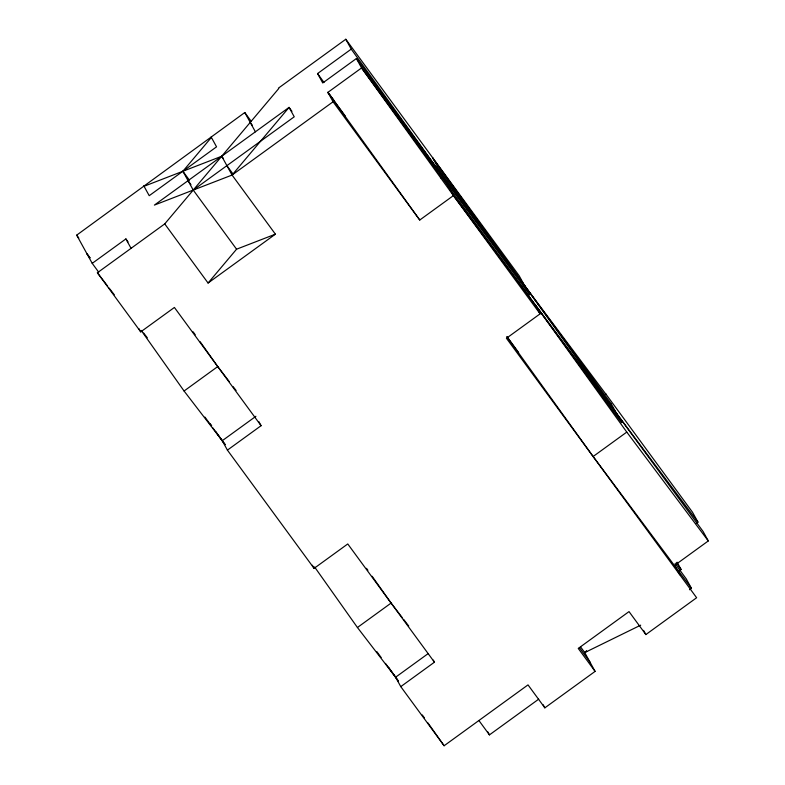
<?xml version="1.0" encoding="UTF-8"?>
<svg xmlns="http://www.w3.org/2000/svg" width="785" height="785" viewBox="0 0 785 785"><rect width="100%" height="100%" fill="white"/><g stroke="black" fill="none" stroke-linecap="round" stroke-linejoin="round"><path stroke-width="1.18" d="M144.048 186.28L221.723 156.244L232.066 175.055L275.407 234.175L236.57 249.198L193.228 190.078L182.885 171.258L211.381 137.424M580.537 646.85L584.746 652.59L595.089 671.401L544.849 707.844L528.011 684.883L444.114 745.75L400.772 686.63L434.439 662.197L347.765 543.956L314.088 568.379L227.414 450.129L261.081 425.705L174.398 307.455L140.731 331.878L97.389 272.758L164.732 223.902L278.724 88.577L278.459 88.106L345.802 39.25L519.16 275.751L529.757 295.032L356.4 58.541L322.733 82.965L317.562 73.554L351.229 49.131L345.802 39.25M193.228 190.078L294.238 116.798L289.066 107.388L154.39 205.091L232.066 175.055L289.066 107.388L291.951 111.333M164.732 223.902L208.074 283.032L236.57 249.198M640.688 625.164L584.746 652.59L586.464 650.843M251.288 121.4L244.792 112.53L76.704 235.137L92.218 263.348L98.724 272.218M92.218 263.348L125.894 238.925L128.053 241.878M351.229 49.131L443.083 176.782L453.426 195.602L419.759 220.026L333.075 101.775L327.904 92.365L361.571 67.942L356.4 58.541M232.066 175.055L333.075 101.775M208.074 283.032L275.407 234.175M441.101 178.224L443.083 176.782M141.182 330.416L184.073 391.009L217.739 366.575L229.485 381.873M227.414 450.129L222.243 440.719L255.91 416.295M679.79 574.767L674.619 565.357L708.296 540.934L626.783 432.093L534.928 304.443L540.1 313.843L506.433 338.276L696.629 597.738L645.859 634.574L629.02 611.603L578.251 648.439L595.089 671.401M609.288 405.315L611.27 403.873L437.912 167.382L432.476 157.5M314.549 566.917L357.43 627.5L391.097 603.076L402.106 617.422M506.963 336.785L593.117 456.517L626.783 432.093M400.772 686.63L395.601 677.219L428.276 653.512M695.971 523.556L697.953 522.123L692.517 512.242L605.834 393.991L606.098 394.472L361.571 67.942L453.426 195.602L540.1 313.843M679.162 570.931L681.115 569.517L677.092 562.197M584.746 652.59L586.699 651.177M478.919 720.532L489.447 734.888L538.696 699.16M689.505 589.741L691.457 588.328L686.286 578.928L675.061 563.61M233.155 386.662L236.089 390.479M403.578 619.326L408.72 626.018M89.99 257.774L87.047 253.947L89.941 257.882M97.389 272.758L107.673 286.142M109.135 288.056L114.276 294.748M143.635 332.997L147.305 337.776M184.073 391.009L225.177 444.546M357.43 627.5L395.601 677.219M453.426 195.602L697.953 522.123M419.759 220.026L327.904 92.365L333.782 100.215M593.117 456.517L691.457 588.328M361.571 67.942L621.612 422.683L611.27 403.873M676.209 562.816L681.115 569.517M327.904 92.365L345.243 116.023M507.041 336.745L518.6 352.514M250.219 122.411L252.387 125.364M221.723 156.244L223.166 158.217M226.894 165.645L233.4 174.515M579.389 647.645L589.918 662M182.885 171.258L189.391 180.128M188.057 180.668L190.941 184.612M204.905 417.07L211.41 425.941M212.853 427.913L225.128 444.663M376.82 651.599L381.157 657.516M385.484 663.423L398.486 681.164M432.741 157.971L616.441 413.283L703.124 531.533L708.296 540.934M317.562 73.554L323.969 82.464M366.497 568.311L367.9 570.303M372.119 576.259L391.097 603.076M193.13 331.82L195.239 334.793M200.165 341.75L217.739 366.575M388.575 667.289L398.417 681.194M422.32 714.958L424.43 717.941M427.943 722.906L444.114 745.75M76.704 235.137L78.814 238.11M210.292 423.841L211.695 425.823M215.914 431.789L222.243 440.719M643.563 630.384L645.859 634.574M244.792 112.53L255.39 131.811M543.132 704.714L544.849 707.844M211.126 136.953L216.552 146.834L149.219 195.691L143.783 185.81M487.721 731.748L489.447 734.888M433.291 660.106L434.439 662.197M258.785 421.525L261.081 425.705M312.371 565.239L314.088 568.379M125.894 238.925L131.066 248.335M139.004 328.748L140.731 331.878"/></g></svg>
